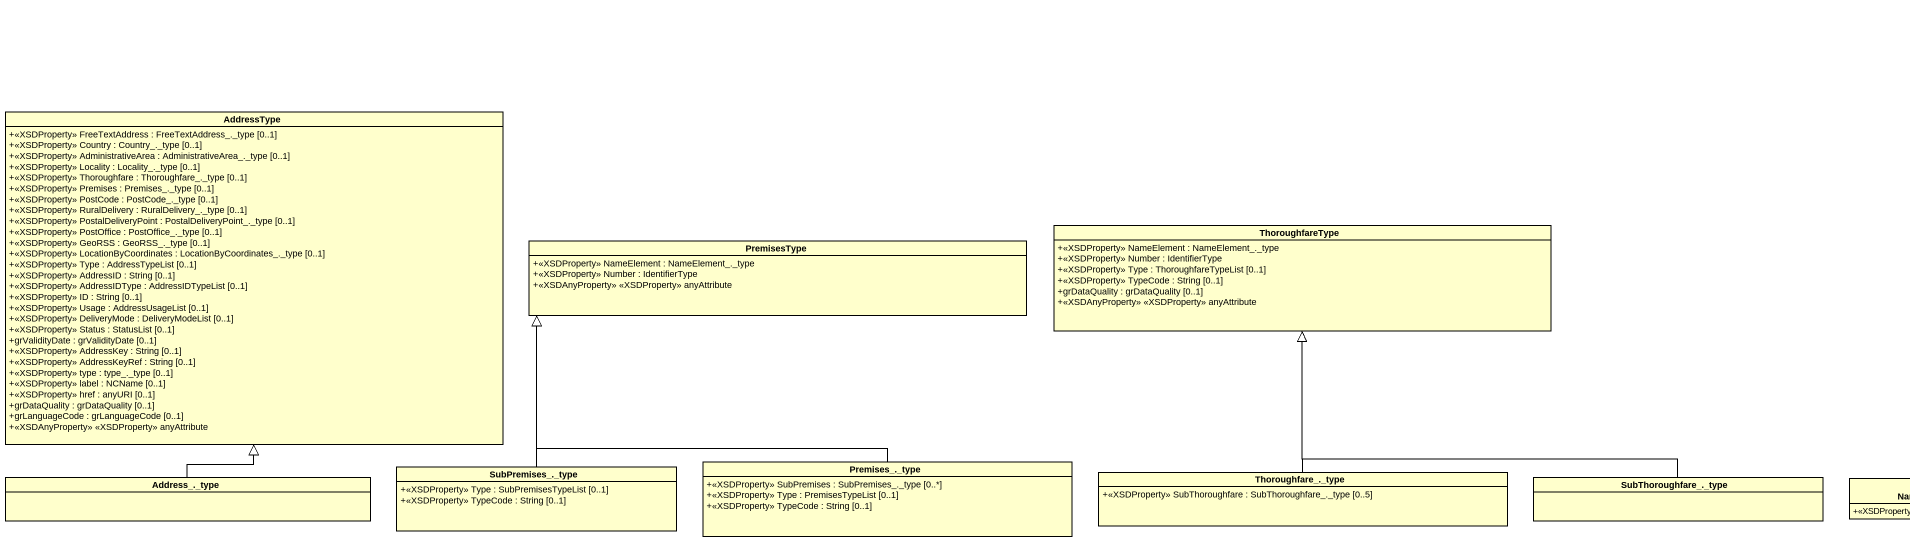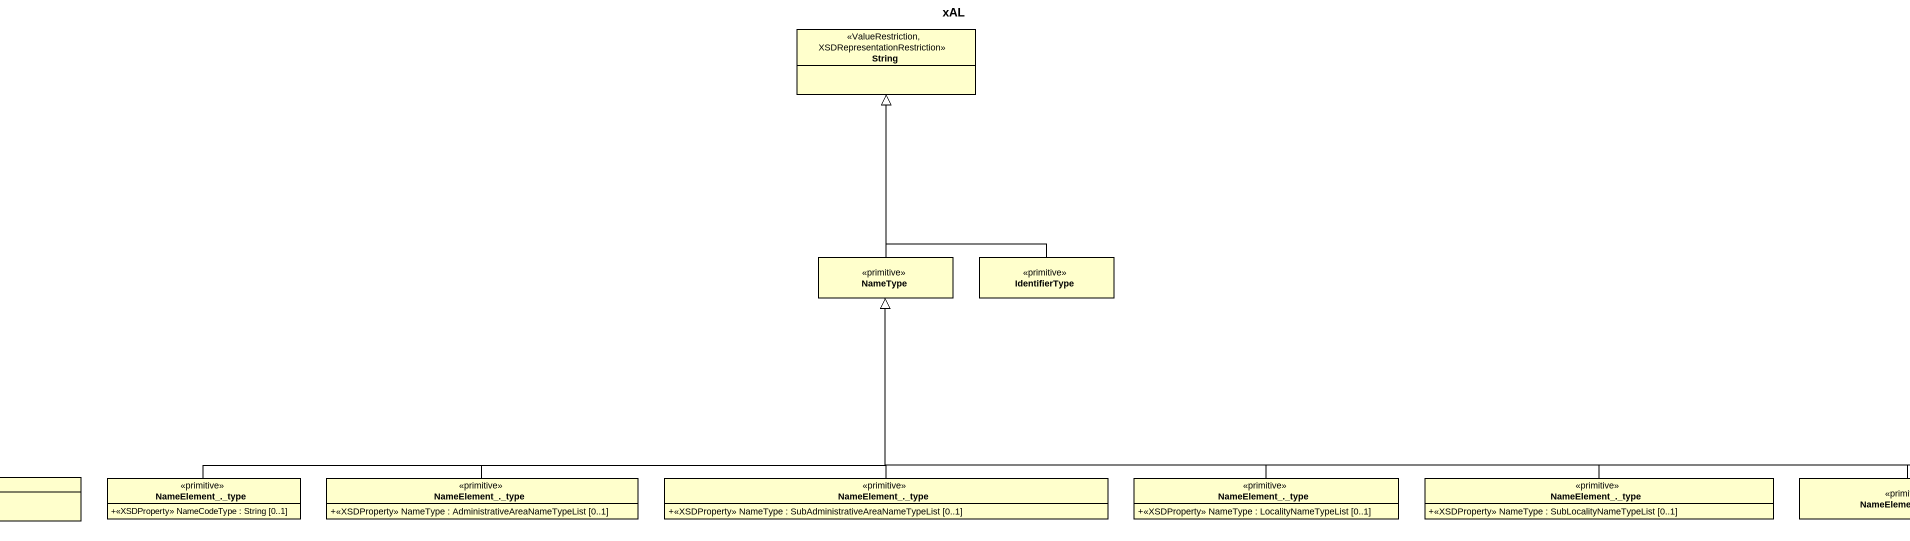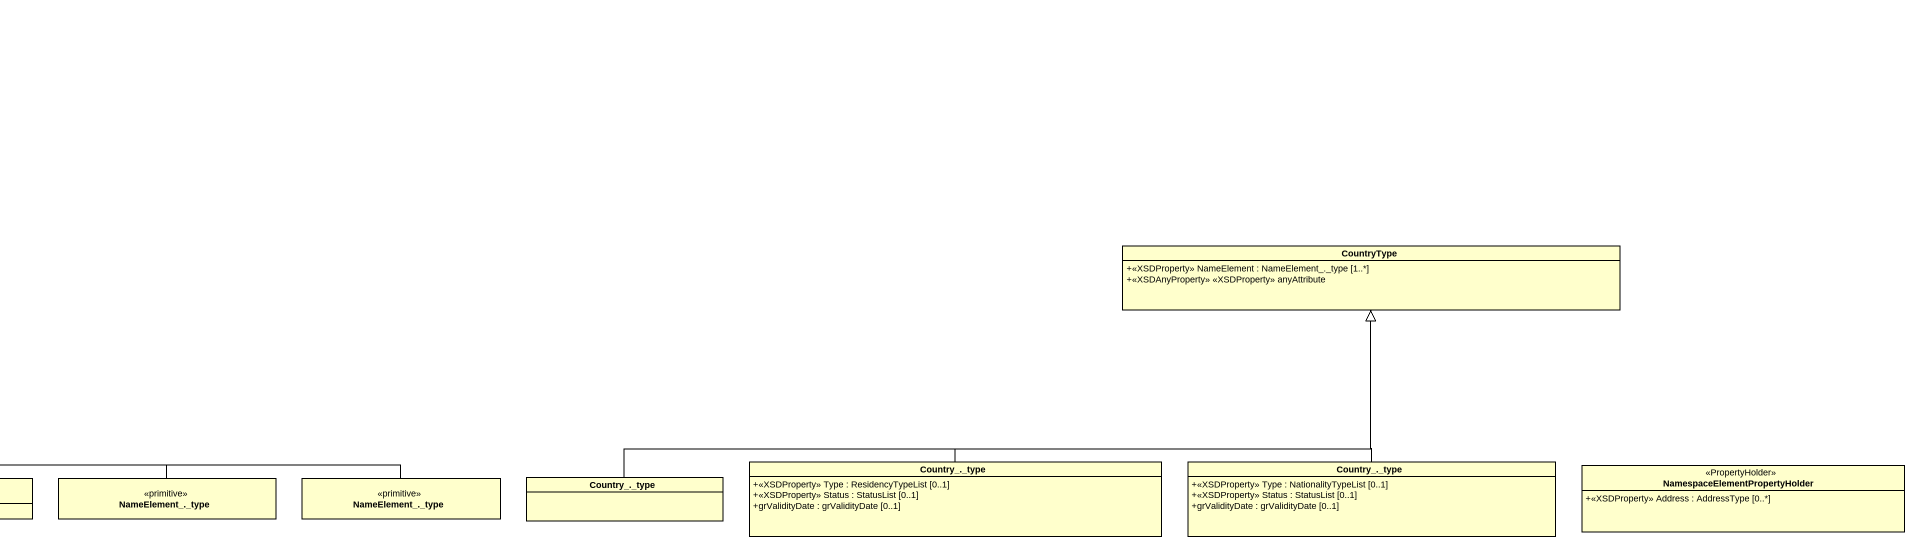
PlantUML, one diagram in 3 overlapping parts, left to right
@startuml
title xAL
hide circle
hide empty members
skinparam classAttributeIconSize 0
class String <<ValueRestriction, XSDRepresentationRestriction>>
class AddressType {
  +<<XSDProperty>> FreeTextAddress : FreeTextAddress_._type [0..1]
  +<<XSDProperty>> Country : Country_._type [0..1]
  +<<XSDProperty>> AdministrativeArea : AdministrativeArea_._type [0..1]
  +<<XSDProperty>> Locality : Locality_._type [0..1]
  +<<XSDProperty>> Thoroughfare : Thoroughfare_._type [0..1]
  +<<XSDProperty>> Premises : Premises_._type [0..1]
  +<<XSDProperty>> PostCode : PostCode_._type [0..1]
  +<<XSDProperty>> RuralDelivery : RuralDelivery_._type [0..1]
  +<<XSDProperty>> PostalDeliveryPoint : PostalDeliveryPoint_._type [0..1]
  +<<XSDProperty>> PostOffice : PostOffice_._type [0..1]
  +<<XSDProperty>> GeoRSS : GeoRSS_._type [0..1]
  +<<XSDProperty>> LocationByCoordinates : LocationByCoordinates_._type [0..1]
  +<<XSDProperty>> Type : AddressTypeList [0..1]
  +<<XSDProperty>> AddressID : String [0..1]
  +<<XSDProperty>> AddressIDType : AddressIDTypeList [0..1]
  +<<XSDProperty>> ID : String [0..1]
  +<<XSDProperty>> Usage : AddressUsageList [0..1]
  +<<XSDProperty>> DeliveryMode : DeliveryModeList [0..1]
  +<<XSDProperty>> Status : StatusList [0..1]
  +grValidityDate : grValidityDate [0..1]
  +<<XSDProperty>> AddressKey : String [0..1]
  +<<XSDProperty>> AddressKeyRef : String [0..1]
  +<<XSDProperty>> type : type_._type [0..1]
  +<<XSDProperty>> label : NCName [0..1]
  +<<XSDProperty>> href : anyURI [0..1]
  +grDataQuality : grDataQuality [0..1]
  +grLanguageCode : grLanguageCode [0..1]
  +<<XSDAnyProperty>> <<XSDProperty>> anyAttribute
}
class ThoroughfareType {
  +<<XSDProperty>> NameElement : NameElement_._type
  +<<XSDProperty>> Number : IdentifierType
  +<<XSDProperty>> Type : ThoroughfareTypeList [0..1]
  +<<XSDProperty>> TypeCode : String [0..1]
  +grDataQuality : grDataQuality [0..1]
  +<<XSDAnyProperty>> <<XSDProperty>> anyAttribute
}
class PremisesType {
  +<<XSDProperty>> NameElement : NameElement_._type
  +<<XSDProperty>> Number : IdentifierType
  +<<XSDAnyProperty>> <<XSDProperty>> anyAttribute
}
class NameType <<primitive>>
class IdentifierType <<primitive>>
class CountryType {
  +<<XSDProperty>> NameElement : NameElement_._type [1..*]
  +<<XSDAnyProperty>> <<XSDProperty>> anyAttribute
}
class "SubPremises_._type" as SubPremises_type {
  +<<XSDProperty>> Type : SubPremisesTypeList [0..1]
  +<<XSDProperty>> TypeCode : String [0..1]
}
class "Premises_._type" as Premises_type {
  +<<XSDProperty>> SubPremises : SubPremises_._type [0..*]
  +<<XSDProperty>> Type : PremisesTypeList [0..1]
  +<<XSDProperty>> TypeCode : String [0..1]
}
class "Country_._type" as Country_type {
  +<<XSDProperty>> Type : ResidencyTypeList [0..1]
  +<<XSDProperty>> Status : StatusList [0..1]
  +grValidityDate : grValidityDate [0..1]
}
class "Country_._type" as Country_type_2 {
  +<<XSDProperty>> Type : NationalityTypeList [0..1]
  +<<XSDProperty>> Status : StatusList [0..1]
  +grValidityDate : grValidityDate [0..1]
}
class "NamespaceElementPropertyHolder" as NamespaceElementPropertyHold <<PropertyHolder>> {
  +<<XSDProperty>> Address : AddressType [0..*]
}
class "Address_._type" as Address_type
class "Thoroughfare_._type" as Thoroughfare_type {
  +<<XSDProperty>> SubThoroughfare : SubThoroughfare_._type [0..5]
}
class "SubThoroughfare_._type" as SubThoroughfare_type
class "NameElement_._type" as NameElement_type <<primitive>> {
  +<<XSDProperty>> NameCodeType : String [0..1]
}
class "NameElement_._type" as NameElement_type_2 <<primitive>> {
  +<<XSDProperty>> NameType : AdministrativeAreaNameTypeList [0..1]
}
class "NameElement_._type" as NameElement_type_3 <<primitive>> {
  +<<XSDProperty>> NameType : SubAdministrativeAreaNameTypeList [0..1]
}
class "NameElement_._type" as NameElement_type_4 <<primitive>> {
  +<<XSDProperty>> NameType : LocalityNameTypeList [0..1]
}
class "NameElement_._type" as NameElement_type_5 <<primitive>> {
  +<<XSDProperty>> NameType : SubLocalityNameTypeList [0..1]
}
class "NameElement_._type" as NameElement_type_6 <<primitive>>
class "NameElement_._type" as NameElement_type_7 <<primitive>>
class "Country_._type" as Country_type_3
NameType -up-|> String
IdentifierType -up-|> String
SubPremises_type -up-|> PremisesType
Premises_type -up-|> PremisesType
Country_type -right-|> CountryType
Country_type_2 -up-|> CountryType
Address_type -up-|> AddressType
Thoroughfare_type -up-|> ThoroughfareType
SubThoroughfare_type -left-|> ThoroughfareType
NameElement_type -right-|> NameType
NameElement_type_2 -right-|> NameType
NameElement_type_3 -up-|> NameType
NameElement_type_4 -left-|> NameType
NameElement_type_5 -left-|> NameType
NameElement_type_6 -left-|> NameType
NameElement_type_7 -left-|> NameType
Country_type_3 -right-|> CountryType
@enduml
